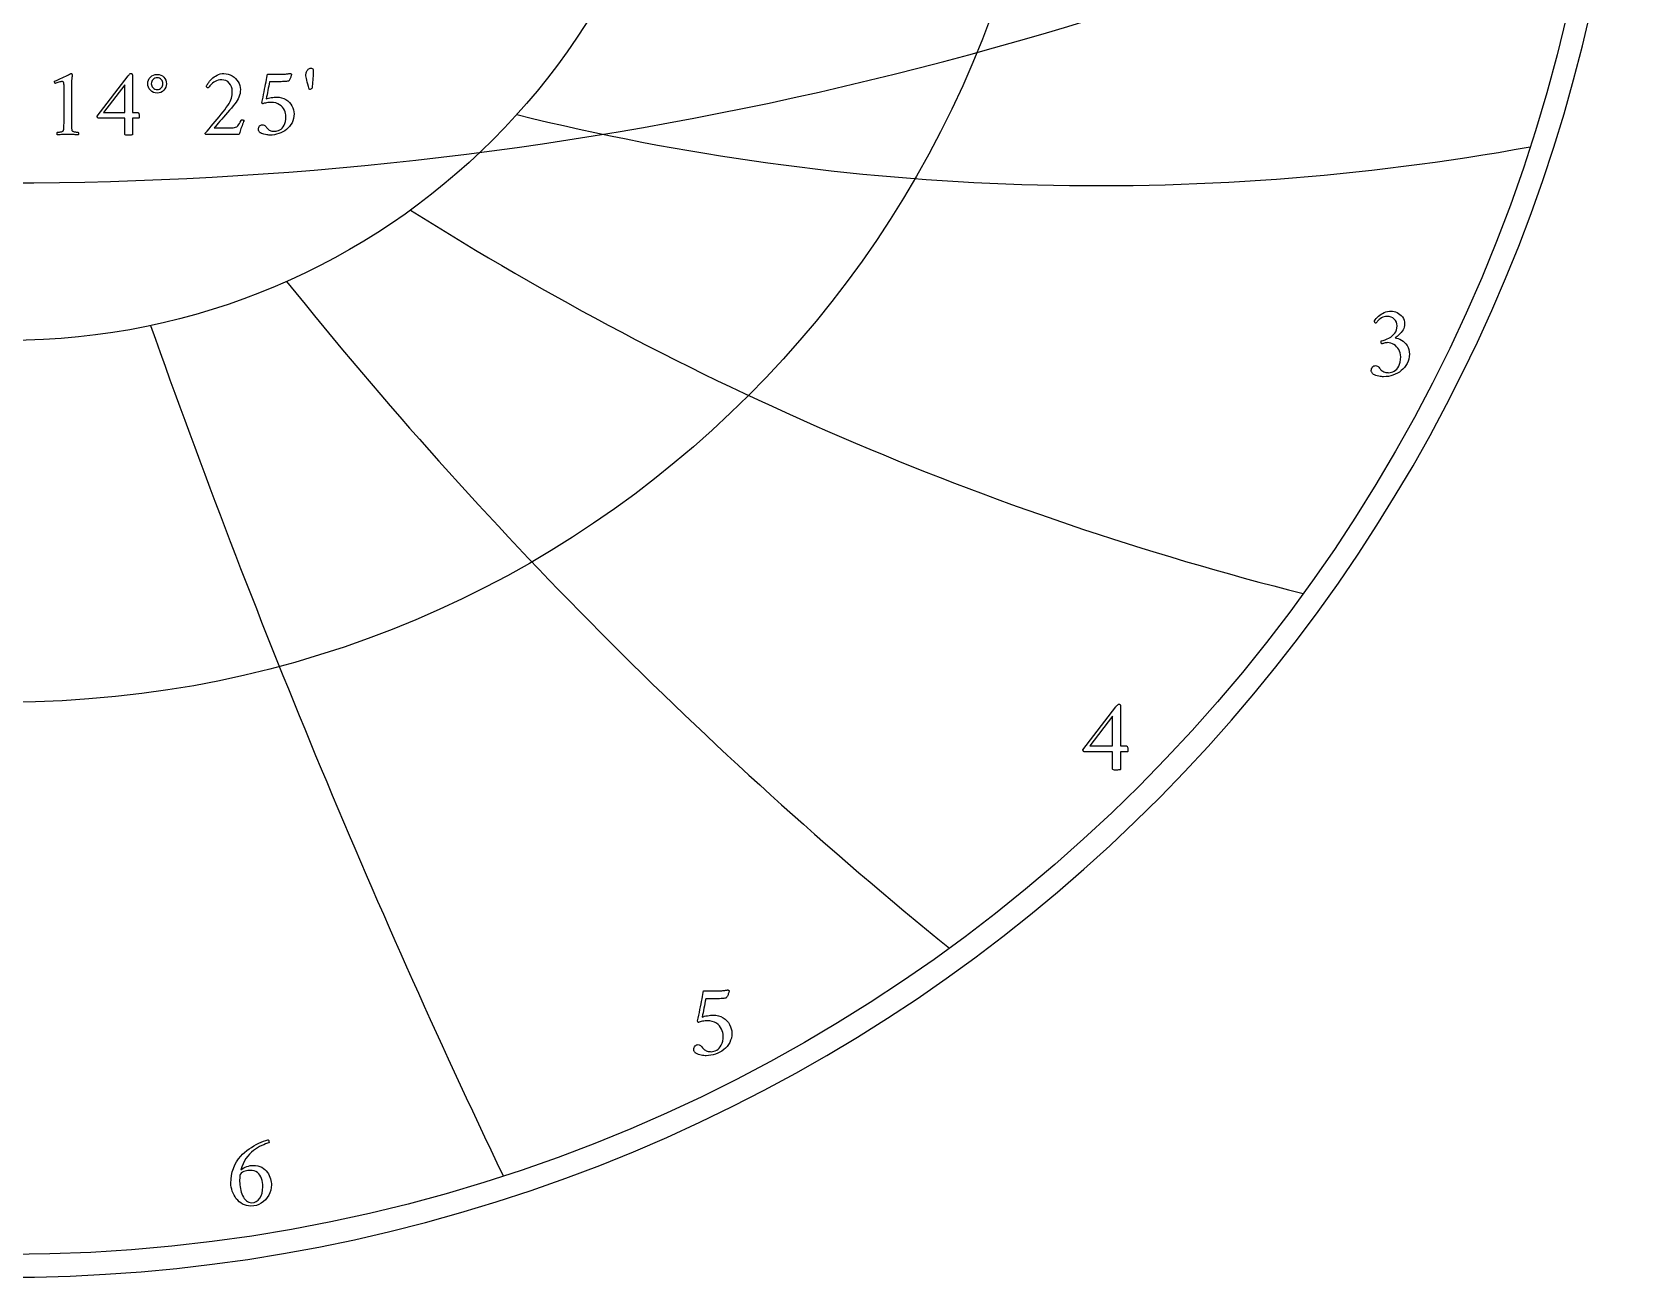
# Model space of a CAD drawing. Header units: millimetres. Extents: x -32.4 to 32.3, y -32.4 to 33.4.
# Drawn here: x 0.47 to 32.35, y -32.35 to -7.52 of the extents above; entities that cross this region are included whole.
import ezdxf

# ---------------------------------------------------------------- set-up
doc = ezdxf.new("R2010")
doc.units = ezdxf.units.MM
for name, color, linetype in [('CUT_OUTER', 1, 'Continuous'), ('ENGRAVE', 7, 'Continuous'), ('ENGRAVE_FINE', 8, 'Continuous'), ('TEXT', 5, 'Continuous')]:
    doc.layers.add(name, color=color, linetype=linetype)

msp = doc.modelspace()

# ---------------------------------------------------------------- linework, layer by layer
at = {"layer": 'CUT_OUTER'}
msp.add_arc((-0.0002, -0.0001), 32.35, 127.26523, 87.73645, dxfattribs=at)
at = {"layer": 'ENGRAVE'}
for radius in [31.9, 20.8814, 13.6687]:
    msp.add_circle((0, 0), radius, dxfattribs=at)
for centre, radius, start, end in [((21.7521, 37.6758), 48.2561, 256.07923, 280.26936), ((40.8828, 40.8828), 61.4723, 237.684087, 255.826684), ((74.9322, 43.2621), 89.0083, 218.784152, 230.879217), ((166.9192, 44.7259), 174.0646, 199.497612, 205.545144)]:
    msp.add_arc(centre, radius, start, end, dxfattribs=at)
at = {"layer": 'ENGRAVE_FINE'}
msp.add_arc((0, 62.5718), 73.0969, 244.27222, 295.72778, dxfattribs=at)
at = {"layer": 'TEXT'}
for points in [[(6.0342, -8.2368), (6.0481, -8.2384), (6.0609, -8.2431), (6.0724, -8.251), (6.0827, -8.262), (6.0826, -8.2734), (6.0822, -8.288), (6.0816, -8.3059), (6.0808, -8.3271), (6.0797, -8.3506), (6.0784, -8.3755), (6.0768, -8.4016), (6.075, -8.4291), (6.073, -8.4572), (6.0708, -8.485), (6.0686, -8.5125), (6.0662, -8.5399), (6.0638, -8.566), (6.0616, -8.5899), (6.0595, -8.6116), (6.0575, -8.6312), (6.0514, -8.6414), (6.0429, -8.6506), (6.032, -8.6589), (6.0186, -8.6661), (6.0132, -8.6654), (6.0084, -8.6632), (6.0044, -8.6596), (6.0011, -8.6545), (5.9864, -8.605), (5.9734, -8.5595), (5.9622, -8.5181), (5.9526, -8.4806), (5.9449, -8.4472), (5.9394, -8.4177), (5.9362, -8.3923), (5.9351, -8.3708), (5.9359, -8.357), (5.9382, -8.3427), (5.9422, -8.3279), (5.9477, -8.3126), (5.9546, -8.2976), (5.9628, -8.2837), (5.9721, -8.2709), (5.9827, -8.2591), (5.9943, -8.2494), (6.0067, -8.2424), (6.02, -8.2382), (6.0342, -8.2368)], [(1.1093, -9.3442), (1.1093, -8.5768), (1.1088, -8.558), (1.1071, -8.5423), (1.1044, -8.5298), (1.1006, -8.5204), (1.0954, -8.5136), (1.0887, -8.5088), (1.0803, -8.5059), (1.0705, -8.5049), (1.0583, -8.5058), (1.0433, -8.5085), (1.0253, -8.5131), (1.0044, -8.5195), (0.9834, -8.5264), (0.9651, -8.5328), (0.9494, -8.5386), (0.9364, -8.5437), (0.9288, -8.5366), (0.9233, -8.5287), (0.92, -8.5201), (0.9189, -8.5107), (0.9189, -8.5106), (0.9189, -8.5102), (0.9189, -8.5096), (0.9189, -8.5088), (0.9192, -8.5053), (0.9199, -8.5025), (0.9211, -8.5004), (0.9228, -8.4991), (0.9615, -8.4815), (0.9998, -8.4639), (1.0377, -8.4461), (1.0753, -8.4282), (1.1111, -8.411), (1.1438, -8.3954), (1.1733, -8.3813), (1.1996, -8.3689), (1.2214, -8.3587), (1.2373, -8.3514), (1.2472, -8.347), (1.2511, -8.3456), (1.255, -8.3456), (1.2595, -8.3463), (1.2633, -8.3485), (1.2663, -8.3521), (1.2686, -8.3572), (1.2704, -8.3628), (1.272, -8.3679), (1.2733, -8.3725), (1.2744, -8.3767), (1.274, -8.3796), (1.2725, -8.3886), (1.2701, -8.4034), (1.2667, -8.4243), (1.2633, -8.4506), (1.2608, -8.4818), (1.2594, -8.5181), (1.2589, -8.5593), (1.2589, -9.3442), (1.259, -9.3652), (1.2591, -9.3854), (1.2594, -9.405), (1.2599, -9.4238), (1.2608, -9.4414), (1.2625, -9.4573), (1.2651, -9.4715), (1.2686, -9.484), (1.2719, -9.4888), (1.2778, -9.4933), (1.2865, -9.4975), (1.2978, -9.5015), (1.3106, -9.5051), (1.3237, -9.5081), (1.3373, -9.5104), (1.3512, -9.5122), (1.3642, -9.5135), (1.3752, -9.5144), (1.3841, -9.5149), (1.391, -9.5151), (1.3936, -9.5197), (1.3956, -9.5258), (1.397, -9.5333), (1.3978, -9.5423), (1.3977, -9.5513), (1.3966, -9.5588), (1.3943, -9.5649), (1.391, -9.5695), (1.3625, -9.5676), (1.3351, -9.5659), (1.309, -9.5642), (1.2842, -9.5627), (1.2594, -9.5614), (1.2336, -9.5605), (1.2069, -9.56), (1.1792, -9.5598), (1.1527, -9.56), (1.1273, -9.5605), (1.1031, -9.5614), (1.0802, -9.5627), (1.057, -9.5642), (1.0321, -9.5659), (1.0055, -9.5676), (0.9772, -9.5695), (0.9739, -9.5649), (0.9716, -9.5588), (0.9705, -9.5513), (0.9704, -9.5423), (0.9712, -9.5333), (0.9726, -9.5258), (0.9746, -9.5197), (0.9772, -9.5151), (0.9841, -9.5149), (0.993, -9.5144), (1.004, -9.5135), (1.017, -9.5122), (1.0309, -9.5104), (1.0445, -9.5081), (1.0576, -9.5051), (1.0705, -9.5015), (1.0816, -9.4975), (1.0899, -9.4933), (1.0952, -9.4888), (1.0976, -9.484), (1.1012, -9.4715), (1.104, -9.4573), (1.106, -9.4414), (1.1074, -9.4238), (1.1082, -9.405), (1.1088, -9.3854), (1.1092, -9.3652), (1.1093, -9.3442)], [(2.444, -8.3417), (2.4512, -8.3424), (2.4573, -8.3446), (2.4624, -8.3483), (2.4663, -8.3534), (2.4693, -8.3592), (2.4714, -8.365), (2.4727, -8.3708), (2.4731, -8.3767), (2.4731, -9.1246), (2.5858, -9.1246), (2.5905, -9.1261), (2.595, -9.1305), (2.5993, -9.1377), (2.6033, -9.1479), (2.6067, -9.1601), (2.6091, -9.1732), (2.6106, -9.1873), (2.611, -9.2023), (2.6107, -9.2123), (2.6096, -9.2208), (2.6078, -9.2278), (2.6052, -9.2334), (2.4731, -9.2334), (2.4731, -9.5656), (2.4723, -9.5659), (2.47, -9.5668), (2.466, -9.5684), (2.4605, -9.5705), (2.4514, -9.5726), (2.4369, -9.5741), (2.417, -9.575), (2.3915, -9.5753), (2.3618, -9.5744), (2.3405, -9.5715), (2.3278, -9.5666), (2.3235, -9.5598), (2.3235, -9.2334), (1.7893, -9.2334), (1.7847, -9.2302), (1.7808, -9.2264), (1.7774, -9.2219), (1.7747, -9.2169), (1.7726, -9.2117), (1.7711, -9.2069), (1.7701, -9.2025), (1.7698, -9.1984), (2.3876, -8.3903), (2.393, -8.384), (2.3993, -8.3769), (2.4066, -8.369), (2.4148, -8.3602), (2.4232, -8.3521), (2.4309, -8.3463), (2.4378, -8.3429), (2.444, -8.3417)], [(2.3235, -8.569), (1.8981, -9.1246), (2.3235, -9.1246)], [(2.7801, -8.5476), (2.7835, -8.5102), (2.7939, -8.4757), (2.8112, -8.4442), (2.8354, -8.4155), (2.8645, -8.3917), (2.8964, -8.3747), (2.9311, -8.3645), (2.9685, -8.3611), (3.0058, -8.3645), (3.0401, -8.3747), (3.0714, -8.3917), (3.0996, -8.4155), (3.123, -8.4442), (3.1397, -8.4757), (3.1497, -8.5102), (3.1531, -8.5476), (3.1497, -8.585), (3.1397, -8.6195), (3.123, -8.6511), (3.0996, -8.6797), (3.0714, -8.7035), (3.0401, -8.7205), (3.0058, -8.7307), (2.9685, -8.7341), (2.9311, -8.7307), (2.8964, -8.7205), (2.8645, -8.7035), (2.8354, -8.6797), (2.8112, -8.6511), (2.7939, -8.6195), (2.7835, -8.585), (2.7801, -8.5476)], [(2.85, -8.5476), (2.8522, -8.571), (2.8587, -8.5926), (2.8697, -8.6123), (2.885, -8.6302), (2.9033, -8.6451), (2.9233, -8.6557), (2.9451, -8.6621), (2.9685, -8.6642), (2.9918, -8.6621), (3.0132, -8.6557), (3.0326, -8.6451), (3.0501, -8.6302), (3.0646, -8.6123), (3.0749, -8.5926), (3.0811, -8.571), (3.0831, -8.5476), (3.0811, -8.5243), (3.0749, -8.5027), (3.0646, -8.483), (3.0501, -8.4651), (3.0326, -8.4502), (3.0132, -8.4396), (2.9918, -8.4332), (2.9685, -8.4311), (2.9451, -8.4332), (2.9233, -8.4396), (2.9033, -8.4502), (2.885, -8.4651), (2.8697, -8.483), (2.8587, -8.5027), (2.8522, -8.5243), (2.85, -8.5476)], [(4.7014, -9.28), (4.6916, -9.3041), (4.6815, -9.3298), (4.6712, -9.3571), (4.6606, -9.3859), (4.6502, -9.415), (4.6402, -9.443), (4.6308, -9.4699), (4.6218, -9.4957), (4.6138, -9.5189), (4.6072, -9.5379), (4.6021, -9.5529), (4.5985, -9.5637), (3.9418, -9.5637), (3.9388, -9.5614), (3.9358, -9.5586), (3.9325, -9.5551), (3.9292, -9.5511), (3.9262, -9.5469), (3.9241, -9.543), (3.9228, -9.5396), (3.9224, -9.5365), (3.9625, -9.4913), (4.003, -9.4452), (4.0441, -9.3981), (4.0856, -9.35), (4.1269, -9.3015), (4.1672, -9.2533), (4.2065, -9.2054), (4.2449, -9.1577), (4.2814, -9.111), (4.3153, -9.0663), (4.3465, -9.0236), (4.3751, -8.9828), (4.4016, -8.9414), (4.4229, -8.9027), (4.439, -8.8666), (4.4499, -8.8332), (4.4571, -8.8008), (4.4622, -8.7676), (4.4653, -8.7338), (4.4664, -8.6992), (4.4627, -8.6525), (4.4516, -8.6098), (4.433, -8.5709), (4.4071, -8.536), (4.3755, -8.5071), (4.3398, -8.4864), (4.3002, -8.474), (4.2565, -8.4699), (4.2199, -8.472), (4.1856, -8.4782), (4.1538, -8.4885), (4.1244, -8.5029), (4.0976, -8.5198), (4.0734, -8.5374), (4.052, -8.5558), (4.0331, -8.5748), (4.0171, -8.593), (4.004, -8.6088), (3.9938, -8.6222), (3.9865, -8.6331), (3.9806, -8.6323), (3.9746, -8.63), (3.9685, -8.626), (3.9622, -8.6205), (3.9567, -8.6146), (3.9528, -8.6096), (3.9504, -8.6054), (3.9496, -8.602), (3.9538, -8.5918), (3.9605, -8.5785), (3.9698, -8.5621), (3.9816, -8.5428), (3.996, -8.5216), (4.013, -8.5), (4.0325, -8.4779), (4.0545, -8.4554), (4.0787, -8.4334), (4.1048, -8.4131), (4.1326, -8.3945), (4.1623, -8.3776), (4.1938, -8.3636), (4.2272, -8.3536), (4.2623, -8.3476), (4.2993, -8.3456), (4.3439, -8.3484), (4.3865, -8.357), (4.427, -8.3713), (4.4654, -8.3912), (4.5008, -8.4157), (4.5324, -8.4435), (4.5601, -8.4745), (4.5839, -8.5088), (4.603, -8.5453), (4.6167, -8.5831), (4.6249, -8.6221), (4.6276, -8.6623), (4.6258, -8.7024), (4.6203, -8.7414), (4.6112, -8.7792), (4.5985, -8.8157), (4.5826, -8.8511), (4.564, -8.8852), (4.5427, -8.9181), (4.5188, -8.9498), (4.4849, -8.9912), (4.4491, -9.034), (4.4115, -9.0782), (4.3721, -9.1237), (4.3324, -9.1691), (4.2937, -9.213), (4.2561, -9.2555), (4.2196, -9.2966), (4.1855, -9.3349), (4.155, -9.3692), (4.1282, -9.3995), (4.105, -9.4258), (4.4819, -9.4258), (4.5088, -9.4235), (4.5331, -9.4168), (4.5549, -9.4055), (4.5742, -9.3898), (4.5919, -9.3695), (4.6089, -9.3444), (4.6254, -9.3146), (4.6412, -9.28), (4.644, -9.2749), (4.6485, -9.2713), (4.6547, -9.2691), (4.6626, -9.2684), (4.666, -9.2686), (4.6704, -9.2694), (4.6757, -9.2706), (4.682, -9.2723), (4.6883, -9.2742), (4.6937, -9.2762), (4.698, -9.2781), (4.7014, -9.28)], [(5.3445, -8.8138), (5.3987, -8.8169), (5.4487, -8.8264), (5.4944, -8.8422), (5.5358, -8.8643), (5.5729, -8.8912), (5.6055, -8.9214), (5.6336, -8.9548), (5.6573, -8.9915), (5.676, -9.0302), (5.6893, -9.0695), (5.6973, -9.1094), (5.7, -9.1499), (5.6974, -9.1973), (5.6896, -9.2424), (5.6765, -9.2852), (5.6582, -9.3257), (5.6357, -9.3636), (5.6097, -9.3986), (5.5803, -9.4306), (5.5475, -9.4597), (5.512, -9.4858), (5.4744, -9.5086), (5.4348, -9.528), (5.3931, -9.5443), (5.3501, -9.557), (5.3066, -9.5661), (5.2626, -9.5716), (5.2182, -9.5734), (5.1986, -9.5727), (5.1767, -9.5707), (5.1525, -9.5674), (5.1259, -9.5627), (5.0989, -9.5566), (5.0732, -9.5489), (5.0489, -9.5396), (5.0259, -9.5287), (5.0215, -9.5248), (5.0162, -9.519), (5.0098, -9.5112), (5.0026, -9.5015), (4.9958, -9.4907), (4.9909, -9.4797), (4.988, -9.4684), (4.987, -9.4568), (4.9885, -9.4374), (4.9931, -9.4199), (5.0007, -9.4044), (5.0113, -9.3908), (5.0239, -9.3797), (5.0373, -9.3718), (5.0516, -9.3671), (5.0667, -9.3655), (5.0851, -9.3674), (5.1014, -9.3731), (5.1157, -9.3825), (5.1279, -9.3956), (5.1391, -9.4103), (5.1505, -9.4241), (5.1619, -9.437), (5.1735, -9.4491), (5.1878, -9.4616), (5.2034, -9.4721), (5.2203, -9.4806), (5.2386, -9.4869), (5.2575, -9.4916), (5.2762, -9.495), (5.2949, -9.497), (5.3134, -9.4976), (5.3387, -9.4959), (5.3642, -9.4906), (5.3897, -9.4818), (5.4154, -9.4695), (5.4401, -9.4531), (5.4627, -9.4321), (5.4833, -9.4064), (5.5018, -9.3762), (5.5171, -9.3409), (5.5281, -9.3002), (5.5346, -9.254), (5.5368, -9.2023), (5.5349, -9.1719), (5.5293, -9.1409), (5.5199, -9.1093), (5.5067, -9.077), (5.4894, -9.0457), (5.4676, -9.0168), (5.4413, -8.9903), (5.4105, -8.9663), (5.3747, -8.9463), (5.3333, -8.9321), (5.2863, -8.9235), (5.2337, -8.9206), (5.2169, -8.9212), (5.1973, -8.9228), (5.1751, -8.9256), (5.1502, -8.9294), (5.1258, -8.9339), (5.105, -8.9389), (5.0879, -8.9441), (5.0744, -8.9498), (5.0716, -8.9492), (5.0689, -8.9476), (5.0662, -8.9449), (5.0638, -8.941), (5.0616, -8.9366), (5.0601, -8.9321), (5.0592, -8.9274), (5.0589, -8.9226), (5.0696, -8.8692), (5.0803, -8.8157), (5.091, -8.7623), (5.1016, -8.7089), (5.1121, -8.6564), (5.1223, -8.6057), (5.1321, -8.5568), (5.1415, -8.5097), (5.1501, -8.4657), (5.1577, -8.426), (5.1642, -8.3905), (5.1696, -8.3592), (5.4494, -8.3592), (5.4689, -8.3589), (5.4887, -8.3582), (5.5088, -8.357), (5.529, -8.3553), (5.5486, -8.3533), (5.5664, -8.3512), (5.5826, -8.3489), (5.597, -8.3466), (5.6089, -8.3444), (5.6174, -8.3429), (5.6225, -8.342), (5.6242, -8.3417), (5.6289, -8.3445), (5.6332, -8.347), (5.6372, -8.3493), (5.6408, -8.3514), (5.6437, -8.3536), (5.6459, -8.3563), (5.6471, -8.3594), (5.6476, -8.3631), (5.6471, -8.3671), (5.6459, -8.3735), (5.6437, -8.3822), (5.6408, -8.3932), (5.637, -8.4056), (5.6325, -8.4187), (5.6273, -8.4323), (5.6213, -8.4466), (5.6147, -8.4607), (5.6075, -8.4738), (5.5997, -8.4859), (5.5912, -8.4971), (5.5708, -8.4991), (5.5485, -8.501), (5.5242, -8.5029), (5.498, -8.5049), (5.4695, -8.5066), (5.4387, -8.5078), (5.4054, -8.5085), (5.3697, -8.5088), (5.2104, -8.5088), (5.2018, -8.5517), (5.1932, -8.595), (5.1848, -8.6386), (5.1764, -8.6827), (5.1681, -8.7263), (5.1597, -8.7689), (5.1511, -8.8103), (5.1424, -8.8507), (5.1634, -8.8432), (5.1874, -8.8364), (5.2144, -8.8301), (5.2444, -8.8245), (5.2744, -8.8198), (5.301, -8.8165), (5.3244, -8.8145), (5.3445, -8.8138)], [(27.5877, -13.0829), (27.6143, -13.0848), (27.6421, -13.0904), (27.6713, -13.0998), (27.7017, -13.1129), (27.7317, -13.1297), (27.7595, -13.15), (27.785, -13.1738), (27.8084, -13.201), (27.8279, -13.2316), (27.8418, -13.2653), (27.8502, -13.302), (27.853, -13.3419), (27.851, -13.3734), (27.8449, -13.4036), (27.8349, -13.4325), (27.8208, -13.46), (27.804, -13.4861), (27.7856, -13.5103), (27.7657, -13.5327), (27.7442, -13.5533), (27.7225, -13.572), (27.702, -13.5885), (27.6826, -13.603), (27.6644, -13.6155), (27.6939, -13.6216), (27.7245, -13.6315), (27.7561, -13.6454), (27.7887, -13.6631), (27.8207, -13.6847), (27.8501, -13.71), (27.8771, -13.7391), (27.9017, -13.7719), (27.9221, -13.8085), (27.9366, -13.8489), (27.9454, -13.893), (27.9483, -13.9408), (27.9455, -13.9914), (27.9372, -14.0395), (27.9232, -14.0852), (27.9037, -14.1284), (27.8796, -14.1688), (27.8519, -14.2061), (27.8206, -14.2403), (27.7856, -14.2713), (27.7477, -14.2991), (27.7077, -14.3234), (27.6654, -14.3442), (27.6209, -14.3615), (27.575, -14.3751), (27.5287, -14.3848), (27.4818, -14.3906), (27.4344, -14.3926), (27.4135, -14.3919), (27.3901, -14.3897), (27.3642, -14.3862), (27.3359, -14.3812), (27.3071, -14.3746), (27.2797, -14.3664), (27.2538, -14.3565), (27.2292, -14.3449), (27.2246, -14.3408), (27.2189, -14.3345), (27.2121, -14.3263), (27.2044, -14.3159), (27.1971, -14.3044), (27.1919, -14.2926), (27.1888, -14.2805), (27.1878, -14.2682), (27.1894, -14.2475), (27.1942, -14.2289), (27.2023, -14.2123), (27.2137, -14.1978), (27.2271, -14.186), (27.2414, -14.1776), (27.2566, -14.1725), (27.2727, -14.1708), (27.2924, -14.1728), (27.3098, -14.1789), (27.325, -14.1889), (27.338, -14.203), (27.35, -14.2186), (27.3621, -14.2333), (27.3743, -14.2471), (27.3867, -14.2599), (27.4019, -14.2733), (27.4186, -14.2845), (27.4366, -14.2935), (27.4561, -14.3003), (27.4763, -14.3053), (27.4963, -14.3089), (27.5162, -14.311), (27.5359, -14.3117), (27.5629, -14.3099), (27.5901, -14.3042), (27.6173, -14.2948), (27.6447, -14.2817), (27.6711, -14.2642), (27.6952, -14.2418), (27.7172, -14.2145), (27.7369, -14.1822), (27.7532, -14.1446), (27.7649, -14.1012), (27.7719, -14.0519), (27.7742, -13.9968), (27.7719, -13.9565), (27.7649, -13.9188), (27.7532, -13.8835), (27.7369, -13.8507), (27.7169, -13.8207), (27.6942, -13.7939), (27.6687, -13.7704), (27.6406, -13.7502), (27.6106, -13.7338), (27.5797, -13.7222), (27.5479, -13.7152), (27.5152, -13.7129), (27.4985, -13.7135), (27.4818, -13.7155), (27.4649, -13.7187), (27.4478, -13.7232), (27.4317, -13.728), (27.4175, -13.732), (27.4053, -13.7353), (27.395, -13.7377), (27.3896, -13.7291), (27.3857, -13.7196), (27.3833, -13.7094), (27.3826, -13.6984), (27.3828, -13.6916), (27.3836, -13.6859), (27.3849, -13.6813), (27.3867, -13.6776), (27.4266, -13.6671), (27.4655, -13.6543), (27.5033, -13.6392), (27.5401, -13.6217), (27.5746, -13.6017), (27.6056, -13.5789), (27.6331, -13.5535), (27.6571, -13.5253), (27.6766, -13.494), (27.6906, -13.4593), (27.6989, -13.421), (27.7017, -13.3792), (27.6982, -13.3405), (27.6877, -13.3051), (27.6702, -13.2732), (27.6457, -13.2445), (27.6158, -13.221), (27.582, -13.2041), (27.5443, -13.194), (27.5028, -13.1907), (27.4717, -13.1925), (27.4427, -13.1982), (27.4157, -13.2076), (27.3909, -13.2207), (27.3683, -13.2359), (27.3481, -13.2513), (27.3304, -13.2669), (27.3152, -13.2829), (27.3023, -13.2974), (27.2916, -13.309), (27.2832, -13.3176), (27.2769, -13.3233), (27.2727, -13.3224), (27.2686, -13.3197), (27.2644, -13.3151), (27.2603, -13.3088), (27.2567, -13.3015), (27.2541, -13.2943), (27.2525, -13.287), (27.252, -13.2798), (27.2687, -13.2561), (27.2875, -13.2329), (27.3085, -13.21), (27.3318, -13.1875), (27.3571, -13.1662), (27.3844, -13.1466), (27.4136, -13.1289), (27.4447, -13.1129), (27.4778, -13.0998), (27.5126, -13.0904), (27.5493, -13.0848), (27.5877, -13.0829)], [(22.1548, -20.9221), (22.1625, -20.9229), (22.1691, -20.9252), (22.1745, -20.9291), (22.1787, -20.9345), (22.1818, -20.9407), (22.1841, -20.947), (22.1855, -20.9532), (22.1859, -20.9594), (22.1859, -21.7572), (22.3061, -21.7572), (22.3112, -21.7588), (22.316, -21.7634), (22.3205, -21.7712), (22.3248, -21.7821), (22.3284, -21.795), (22.331, -21.809), (22.3325, -21.824), (22.3331, -21.8401), (22.3327, -21.8507), (22.3315, -21.8598), (22.3296, -21.8673), (22.3268, -21.8733), (22.1859, -21.8733), (22.1859, -22.2276), (22.1851, -22.2279), (22.1826, -22.2289), (22.1783, -22.2305), (22.1725, -22.2328), (22.1628, -22.2351), (22.1473, -22.2367), (22.126, -22.2377), (22.0989, -22.238), (22.0672, -22.2369), (22.0445, -22.2338), (22.0309, -22.2287), (22.0264, -22.2214), (22.0264, -21.8733), (21.4565, -21.8733), (21.4516, -21.8698), (21.4474, -21.8657), (21.4439, -21.861), (21.4409, -21.8556), (21.4387, -21.8501), (21.4371, -21.845), (21.4361, -21.8403), (21.4358, -21.836), (22.0947, -20.9739), (22.1004, -20.9672), (22.1072, -20.9597), (22.1149, -20.9512), (22.1238, -20.9418), (22.1327, -20.9332), (22.1409, -20.927), (22.1482, -20.9233), (22.1548, -20.9221)], [(22.0264, -21.1645), (21.5725, -21.7572), (22.0264, -21.7572)], [(14.0539, -27.1255), (14.1117, -27.1289), (14.165, -27.139), (14.2138, -27.1558), (14.258, -27.1794), (14.2976, -27.2081), (14.3324, -27.2403), (14.3624, -27.276), (14.3875, -27.3151), (14.4075, -27.3564), (14.4217, -27.3983), (14.4303, -27.4408), (14.4331, -27.484), (14.4304, -27.5346), (14.422, -27.5827), (14.4081, -27.6284), (14.3886, -27.6716), (14.3645, -27.712), (14.3368, -27.7493), (14.3054, -27.7835), (14.2705, -27.8146), (14.2326, -27.8423), (14.1925, -27.8666), (14.1502, -27.8874), (14.1057, -27.9047), (14.0599, -27.9183), (14.0135, -27.928), (13.9666, -27.9338), (13.9192, -27.9358), (13.8983, -27.9351), (13.8749, -27.9329), (13.8491, -27.9294), (13.8208, -27.9244), (13.792, -27.9178), (13.7646, -27.9096), (13.7386, -27.8997), (13.7141, -27.8881), (13.7094, -27.884), (13.7037, -27.8778), (13.697, -27.8695), (13.6892, -27.8591), (13.6819, -27.8476), (13.6768, -27.8358), (13.6737, -27.8238), (13.6726, -27.8114), (13.6742, -27.7907), (13.6791, -27.7721), (13.6872, -27.7555), (13.6985, -27.741), (13.7119, -27.7292), (13.7262, -27.7208), (13.7415, -27.7157), (13.7576, -27.714), (13.7772, -27.7161), (13.7946, -27.7221), (13.8098, -27.7321), (13.8229, -27.7462), (13.8348, -27.7618), (13.8469, -27.7765), (13.8592, -27.7903), (13.8716, -27.8032), (13.8868, -27.8166), (13.9034, -27.8278), (13.9215, -27.8368), (13.941, -27.8436), (13.9611, -27.8486), (13.9811, -27.8521), (14.001, -27.8543), (14.0208, -27.855), (14.0478, -27.8531), (14.0749, -27.8475), (14.1022, -27.8381), (14.1295, -27.8249), (14.1559, -27.8074), (14.1801, -27.785), (14.202, -27.7577), (14.2218, -27.7254), (14.2381, -27.6878), (14.2497, -27.6444), (14.2567, -27.5951), (14.2591, -27.54), (14.2571, -27.5075), (14.251, -27.4744), (14.241, -27.4407), (14.2269, -27.4063), (14.2085, -27.3729), (14.1852, -27.3421), (14.1572, -27.3138), (14.1244, -27.2882), (14.0862, -27.2669), (14.042, -27.2517), (13.9919, -27.2425), (13.9358, -27.2395), (13.9178, -27.2401), (13.8969, -27.2418), (13.8732, -27.2447), (13.8467, -27.2488), (13.8207, -27.2537), (13.7985, -27.2589), (13.7802, -27.2646), (13.7659, -27.2706), (13.7628, -27.27), (13.7599, -27.2683), (13.7571, -27.2653), (13.7545, -27.2613), (13.7522, -27.2565), (13.7506, -27.2517), (13.7496, -27.2467), (13.7493, -27.2416), (13.7607, -27.1846), (13.7721, -27.1276), (13.7835, -27.0706), (13.7949, -27.0136), (13.8061, -26.9576), (13.8169, -26.9035), (13.8273, -26.8514), (13.8374, -26.8012), (13.8466, -26.7543), (13.8547, -26.7119), (13.8616, -26.674), (13.8674, -26.6406), (14.1658, -26.6406), (14.1867, -26.6404), (14.2078, -26.6396), (14.2291, -26.6383), (14.2508, -26.6365), (14.2716, -26.6343), (14.2907, -26.6321), (14.3079, -26.6297), (14.3233, -26.6272), (14.336, -26.6249), (14.3451, -26.6233), (14.3505, -26.6223), (14.3523, -26.622), (14.3573, -26.6249), (14.3619, -26.6277), (14.3661, -26.6301), (14.3699, -26.6323), (14.3731, -26.6347), (14.3754, -26.6375), (14.3767, -26.6409), (14.3772, -26.6448), (14.3767, -26.6491), (14.3754, -26.6559), (14.3731, -26.6652), (14.3699, -26.6769), (14.3659, -26.6902), (14.3611, -26.7041), (14.3556, -26.7187), (14.3492, -26.7339), (14.3421, -26.7489), (14.3344, -26.7629), (14.3261, -26.7758), (14.3171, -26.7878), (14.2953, -26.7898), (14.2715, -26.7919), (14.2456, -26.794), (14.2176, -26.796), (14.1873, -26.7979), (14.1544, -26.7991), (14.1189, -26.7999), (14.0809, -26.8002), (13.9109, -26.8002), (13.9017, -26.846), (13.8925, -26.8921), (13.8835, -26.9387), (13.8747, -26.9857), (13.8658, -27.0322), (13.8568, -27.0776), (13.8477, -27.1218), (13.8384, -27.1649), (13.8607, -27.1569), (13.8863, -27.1496), (13.9151, -27.1429), (13.9472, -27.1369), (13.9791, -27.1319), (14.0075, -27.1284), (14.0325, -27.1262), (14.0539, -27.1255)], [(4.8762, -30.1225), (4.9269, -30.125), (4.9734, -30.1324), (5.0155, -30.1447), (5.0534, -30.1619), (5.0873, -30.183), (5.1177, -30.2067), (5.1443, -30.2332), (5.1674, -30.2624), (5.1871, -30.2934), (5.2039, -30.3251), (5.2177, -30.3576), (5.2285, -30.3909), (5.2367, -30.4237), (5.2425, -30.4549), (5.246, -30.4843), (5.2472, -30.5121), (5.2437, -30.5671), (5.2334, -30.6201), (5.2163, -30.6712), (5.1923, -30.7204), (5.1625, -30.7662), (5.128, -30.8074), (5.0889, -30.8439), (5.0451, -30.8758), (4.9975, -30.9016), (4.9469, -30.9201), (4.8934, -30.9312), (4.8369, -30.9349), (4.7924, -30.9323), (4.7501, -30.9248), (4.71, -30.9121), (4.6721, -30.8945), (4.6367, -30.8726), (4.604, -30.8476), (4.574, -30.8193), (4.5467, -30.7877), (4.5223, -30.7536), (4.5009, -30.7175), (4.4824, -30.6795), (4.467, -30.6396), (4.4547, -30.5987), (4.446, -30.558), (4.4407, -30.5174), (4.439, -30.4769), (4.4421, -30.4002), (4.4514, -30.3256), (4.467, -30.2531), (4.4887, -30.1826), (4.5164, -30.1154), (4.5499, -30.0526), (4.589, -29.9942), (4.6338, -29.9402), (4.6714, -29.9016), (4.7117, -29.8645), (4.7548, -29.8291), (4.8006, -29.7951), (4.848, -29.7631), (4.8959, -29.7335), (4.9444, -29.7061), (4.9933, -29.6811), (5.0417, -29.659), (5.0884, -29.6402), (5.1334, -29.6248), (5.1767, -29.6128), (5.1833, -29.6142), (5.1886, -29.6187), (5.1926, -29.6262), (5.1954, -29.6366), (5.1972, -29.6477), (5.1985, -29.6571), (5.1992, -29.6648), (5.1995, -29.6708), (5.1663, -29.6822), (5.1309, -29.6956), (5.0932, -29.7112), (5.0534, -29.7288), (5.0124, -29.749), (4.9713, -29.7723), (4.93, -29.7987), (4.8887, -29.8283), (4.8483, -29.8614), (4.8099, -29.8985), (4.7737, -29.9396), (4.7395, -29.9847), (4.7082, -30.0344), (4.6809, -30.0891), (4.6575, -30.1489), (4.6379, -30.2137), (4.6656, -30.1932), (4.6949, -30.1751), (4.7257, -30.1595), (4.7581, -30.1464), (4.7904, -30.1359), (4.8208, -30.1285), (4.8494, -30.124), (4.8762, -30.1225)], [(4.6213, -30.3028), (4.6194, -30.3195), (4.6177, -30.3365), (4.6163, -30.3537), (4.6151, -30.3712), (4.6142, -30.3888), (4.6136, -30.4064), (4.6132, -30.424), (4.6131, -30.4417), (4.614, -30.4762), (4.6167, -30.5116), (4.6212, -30.5477), (4.6276, -30.5846), (4.6358, -30.6213), (4.646, -30.6567), (4.6581, -30.6907), (4.6721, -30.7235), (4.6881, -30.7541), (4.706, -30.7818), (4.7259, -30.8064), (4.7478, -30.8281), (4.7715, -30.8458), (4.797, -30.8584), (4.8243, -30.866), (4.8534, -30.8685), (4.8999, -30.8628), (4.942, -30.8458), (4.9797, -30.8173), (5.013, -30.7774), (5.0402, -30.7289), (5.0596, -30.6748), (5.0713, -30.615), (5.0752, -30.5494), (5.0735, -30.5067), (5.0687, -30.4655), (5.0606, -30.4259), (5.0493, -30.3878), (5.0344, -30.3523), (5.0159, -30.3204), (4.9935, -30.2922), (4.9674, -30.2676), (4.9372, -30.2476), (4.9027, -30.2334), (4.8637, -30.2249), (4.8203, -30.222), (4.7979, -30.2228), (4.7744, -30.2254), (4.7498, -30.2296), (4.7239, -30.2355), (4.6977, -30.2447), (4.6719, -30.259), (4.6464, -30.2784), (4.6213, -30.3028)]]:
    msp.add_lwpolyline(points, close=True, dxfattribs=at)

doc.saveas('drawing.dxf')
